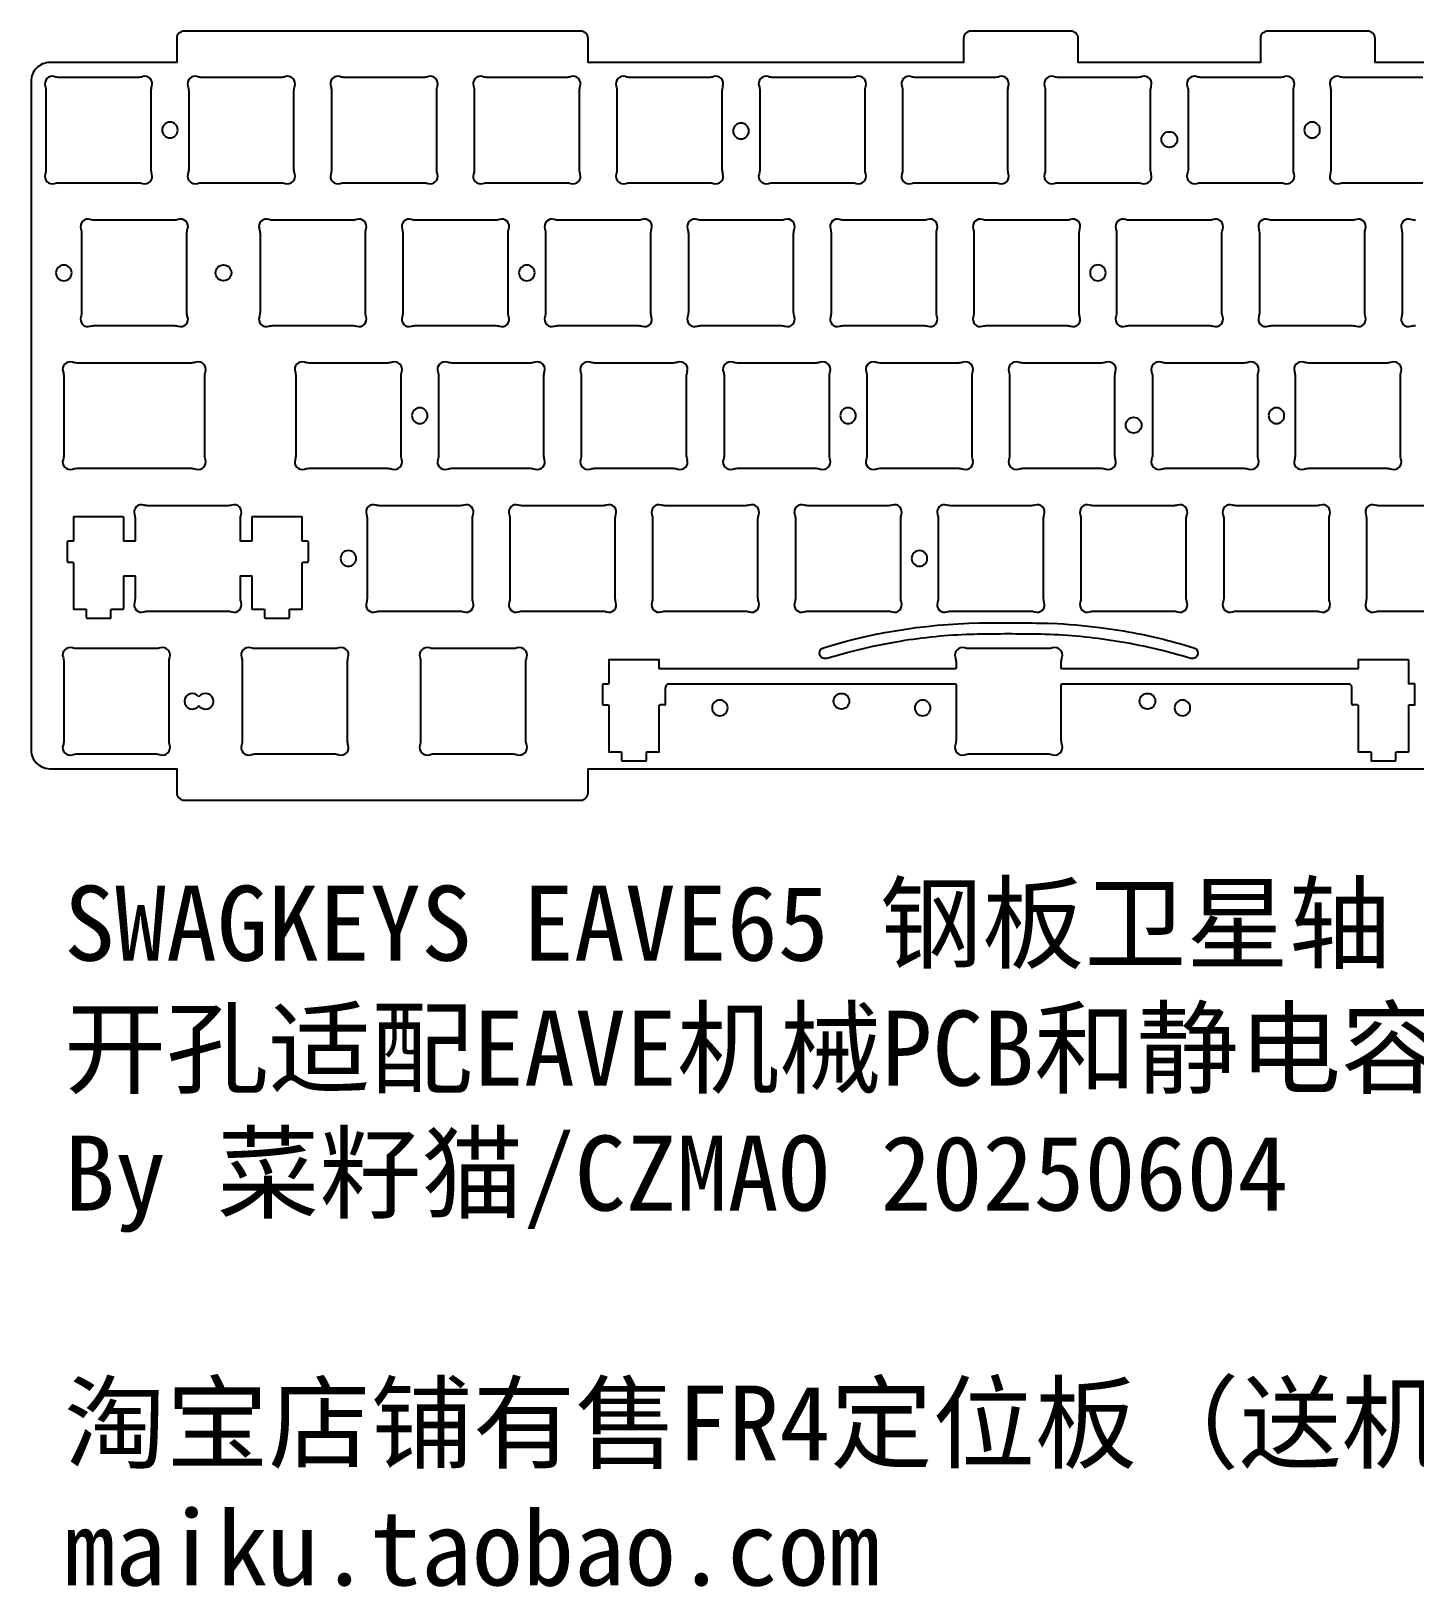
# Model space of a CAD drawing. Header units: millimetres. Extents: x -105 to 199, y -442 to -235.
# Drawn here: x -105 to 79.7, y -442.4 to -234.8 of the extents above; entities that cross this region are included whole.
import ezdxf

# ---------------------------------------------------------------- set-up
doc = ezdxf.new("R2010")
doc.units = ezdxf.units.MM
doc.header["$MEASUREMENT"] = 0
doc.layers.get('0').update_dxf_attribs({"color": 2, "true_color": 0xffff00})
doc.layers.add('WHITE', color=1, linetype='Continuous', true_color=0xff0000)

msp = doc.modelspace()

# ---------------------------------------------------------------- linework, layer by layer
at = {"linetype": 'Continuous'}
for p, q in [((-31.66, -234.8), (-84.56, -234.8)), ((33.74, -234.8), (20.44, -234.8)), ((73.34, -234.8), (60.04, -234.8)), ((-104.99, -241.5), (-104.99, -330.7)), ((-104.05, -332.66), (-103.57, -332.96)), ((-84.56, -337.4), (-31.66, -337.4))]:
    msp.add_line(p, q, dxfattribs=at)
for p, q in [((-88.96, -253.25), (-88.96, -242.76)), ((-101.23, -255.03), (-90.74, -255.03)), ((-100.63, -280.86), (-100.63, -291.36)), ((-81.82, -291.35), (-81.82, -280.86)), ((-78.84, -298.13), (-89.33, -298.13)), ((-89.33, -312.18), (-78.84, -312.18)), ((37.6, -314.36), (40.78, -314.83)), ((-27.92, -318.77), (-27.92, -321.81)), ((-21.27, -318.67), (-27.82, -318.67)), ((-21.17, -319.8), (-21.17, -318.77)), ((72.08, -318.77), (72.08, -319.8)), ((78.73, -318.67), (72.18, -318.67)), ((78.83, -321.8), (78.83, -318.77)), ((18.33, -319.9), (-21.07, -319.9)), ((71.98, -319.9), (32.58, -319.9)), ((-28.74, -322.01), (-28.74, -324.6)), ((-28.02, -321.91), (-28.64, -321.91)), ((-20.34, -324.6), (-20.34, -322.4)), ((-19.84, -321.9), (18.33, -321.9)), ((32.58, -321.9), (70.76, -321.9)), ((71.26, -324.6), (71.26, -322.4)), ((79.56, -321.9), (78.93, -321.9)), ((79.66, -324.6), (79.66, -322)), ((-28.64, -324.7), (-28.02, -324.7)), ((-27.92, -324.8), (-27.92, -330.87)), ((-20.44, -324.7), (-21.07, -324.7)), ((71.98, -324.7), (71.36, -324.7)), ((78.83, -330.87), (78.83, -324.8)), ((78.93, -324.7), (79.56, -324.7)), ((-27.82, -330.97), (-26.29, -330.97)), ((-26.19, -331.07), (-26.19, -332.07)), ((-22.89, -332.07), (-22.89, -331.07)), ((-22.79, -330.97), (-21.27, -330.97)), ((72.18, -330.97), (73.71, -330.97)), ((73.81, -331.07), (73.81, -332.07)), ((77.11, -332.07), (77.11, -331.07)), ((77.21, -330.97), (78.73, -330.97)), ((-26.09, -332.17), (-22.99, -332.17)), ((73.91, -332.17), (77.01, -332.17))]:
    msp.add_line(p, q)
for points in [[(-85.56, -235.8), (-85.56, -239), (-102.49, -239)], [(19.44, -235.8), (19.44, -239), (-30.66, -239), (-30.66, -235.8)], [(59.04, -235.8), (59.04, -239), (34.74, -239), (34.74, -235.8)], [(124.44, -235.8), (124.44, -239), (74.34, -239), (74.34, -235.8)], [(-102.49, -333.2), (-85.56, -333.2), (-85.56, -336.4)], [(-30.66, -336.4), (-30.66, -333.2), (124.44, -333.2), (124.44, -336.4)]]:
    msp.add_lwpolyline(points, dxfattribs=at)
for points in [[(-103.01, -242.75), (-103.01, -253.25)], [(-90.74, -240.98), (-101.23, -240.98)], [(-83.96, -242.76), (-83.96, -253.26)], [(-71.69, -240.98), (-82.18, -240.98)], [(-69.91, -253.25), (-69.91, -242.76)], [(-64.91, -242.76), (-64.91, -253.26)], [(-52.64, -240.98), (-63.13, -240.98)], [(-50.86, -253.25), (-50.86, -242.76)], [(-45.86, -242.76), (-45.86, -253.26)], [(-33.59, -240.98), (-44.08, -240.98)], [(-31.81, -253.25), (-31.81, -242.76)], [(-26.81, -242.76), (-26.81, -253.26)], [(-14.54, -240.98), (-25.03, -240.98)], [(-12.76, -253.25), (-12.76, -242.76)], [(-7.76, -242.76), (-7.76, -253.26)], [(4.51, -240.98), (-5.98, -240.98)], [(6.29, -253.25), (6.29, -242.76)], [(11.29, -242.76), (11.29, -253.26)], [(23.56, -240.98), (13.07, -240.98)], [(25.34, -253.25), (25.34, -242.76)], [(30.34, -242.76), (30.34, -253.26)], [(42.61, -240.98), (32.12, -240.98)], [(44.39, -253.25), (44.39, -242.76)], [(49.39, -242.76), (49.39, -253.26)], [(61.66, -240.98), (51.17, -240.98)], [(63.44, -253.25), (63.44, -242.76)], [(68.44, -242.76), (68.44, -253.26)], [(80.71, -240.98), (70.22, -240.98)], [(-82.18, -255.03), (-71.69, -255.03)], [(-63.13, -255.03), (-52.64, -255.03)], [(-44.08, -255.03), (-33.59, -255.03)], [(-25.03, -255.03), (-14.54, -255.03)], [(-5.98, -255.03), (4.51, -255.03)], [(13.07, -255.03), (23.56, -255.03)], [(32.12, -255.03), (42.61, -255.03)], [(51.17, -255.03), (61.66, -255.03)], [(70.22, -255.03), (80.71, -255.03)], [(-85.98, -260.03), (-96.47, -260.03)], [(-62.17, -260.03), (-72.66, -260.03)], [(-43.12, -260.03), (-53.61, -260.03)], [(-24.07, -260.03), (-34.56, -260.03)], [(-5.02, -260.03), (-15.51, -260.03)], [(14.03, -260.03), (3.54, -260.03)], [(33.08, -260.03), (22.59, -260.03)], [(52.13, -260.03), (41.64, -260.03)], [(71.18, -260.03), (60.69, -260.03)], [(-98.25, -261.81), (-98.25, -272.31)], [(-84.2, -272.3), (-84.2, -261.81)], [(-74.44, -261.81), (-74.44, -272.31)], [(-60.39, -272.3), (-60.39, -261.81)], [(-55.39, -261.81), (-55.39, -272.31)], [(-41.34, -272.3), (-41.34, -261.81)], [(-36.34, -261.81), (-36.34, -272.31)], [(-22.29, -272.3), (-22.29, -261.81)], [(-17.29, -261.81), (-17.29, -272.31)], [(-3.24, -272.3), (-3.24, -261.81)], [(1.76, -261.81), (1.76, -272.31)], [(15.81, -272.3), (15.81, -261.81)], [(20.81, -261.81), (20.81, -272.31)], [(34.86, -272.3), (34.86, -261.81)], [(39.86, -261.81), (39.86, -272.31)], [(53.91, -272.3), (53.91, -261.81)], [(58.91, -261.81), (58.91, -272.31)], [(72.96, -272.3), (72.96, -261.81)], [(77.96, -261.81), (77.96, -272.31)], [(-96.47, -274.08), (-85.98, -274.08)], [(-72.66, -274.08), (-62.17, -274.08)], [(-53.61, -274.08), (-43.12, -274.08)], [(-34.56, -274.08), (-24.07, -274.08)], [(-15.51, -274.08), (-5.02, -274.08)], [(3.54, -274.08), (14.03, -274.08)], [(22.59, -274.08), (33.08, -274.08)], [(41.64, -274.08), (52.13, -274.08)], [(60.69, -274.08), (71.18, -274.08)], [(-83.6, -279.08), (-98.85, -279.08)], [(-57.4, -279.08), (-67.9, -279.08)], [(-38.35, -279.08), (-48.85, -279.08)], [(-19.3, -279.08), (-29.8, -279.08)], [(-0.25, -279.08), (-10.75, -279.08)], [(18.8, -279.08), (8.3, -279.08)], [(37.85, -279.08), (27.35, -279.08)], [(56.9, -279.08), (46.4, -279.08)], [(75.95, -279.08), (65.45, -279.08)], [(-69.67, -280.86), (-69.67, -291.36)], [(-55.62, -291.35), (-55.62, -280.86)], [(-50.62, -280.86), (-50.62, -291.36)], [(-36.57, -291.35), (-36.57, -280.86)], [(-31.57, -280.86), (-31.57, -291.36)], [(-17.52, -291.35), (-17.52, -280.86)], [(-12.52, -280.86), (-12.52, -291.36)], [(1.53, -291.35), (1.53, -280.86)], [(6.53, -280.86), (6.53, -291.36)], [(20.58, -291.35), (20.58, -280.86)], [(25.58, -280.86), (25.58, -291.36)], [(39.63, -291.35), (39.63, -280.86)], [(44.63, -280.86), (44.63, -291.36)], [(58.68, -291.35), (58.68, -280.86)], [(63.68, -280.86), (63.68, -291.36)], [(77.73, -291.35), (77.73, -280.86)], [(-98.85, -293.13), (-83.6, -293.13)], [(-67.9, -293.13), (-57.4, -293.13)], [(-48.85, -293.13), (-38.35, -293.13)], [(-29.8, -293.13), (-19.3, -293.13)], [(-10.75, -293.13), (-0.25, -293.13)], [(8.3, -293.13), (18.8, -293.13)], [(27.35, -293.13), (37.85, -293.13)], [(46.4, -293.13), (56.9, -293.13)], [(65.45, -293.13), (75.95, -293.13)], [(-47.88, -298.13), (-58.37, -298.13)], [(-28.83, -298.13), (-39.32, -298.13)], [(-9.78, -298.13), (-20.27, -298.13)], [(9.27, -298.13), (-1.22, -298.13)], [(28.32, -298.13), (17.83, -298.13)], [(47.37, -298.13), (36.88, -298.13)], [(66.42, -298.13), (55.93, -298.13)], [(85.47, -298.13), (74.98, -298.13)], [(-99.35, -299.72), (-99.35, -302.76)], [(-92.71, -299.62), (-99.25, -299.62)], [(-92.61, -302.76), (-92.61, -299.72)], [(-91.11, -299.91), (-91.11, -302.76)], [(-77.06, -302.76), (-77.06, -299.91)], [(-75.55, -299.72), (-75.55, -302.76)], [(-68.91, -299.62), (-75.45, -299.62)], [(-68.81, -302.76), (-68.81, -299.72)], [(-60.15, -299.91), (-60.15, -310.41)], [(-46.1, -310.4), (-46.1, -299.91)], [(-41.1, -299.91), (-41.1, -310.41)], [(-27.05, -310.4), (-27.05, -299.91)], [(-22.05, -299.91), (-22.05, -310.41)], [(-8, -310.4), (-8, -299.91)], [(-3, -299.91), (-3, -310.41)], [(11.05, -310.4), (11.05, -299.91)], [(16.05, -299.91), (16.05, -310.41)], [(30.1, -310.4), (30.1, -299.91)], [(35.1, -299.91), (35.1, -310.41)], [(49.15, -310.4), (49.15, -299.91)], [(54.15, -299.91), (54.15, -310.41)], [(68.2, -310.4), (68.2, -299.91)], [(73.2, -299.91), (73.2, -310.41)], [(-100.18, -302.96), (-100.18, -305.55)], [(-99.45, -302.86), (-100.08, -302.86)], [(-91.21, -302.86), (-92.51, -302.86)], [(-75.65, -302.86), (-76.96, -302.86)], [(-68.08, -302.86), (-68.71, -302.86)], [(-67.98, -305.55), (-67.98, -302.96)], [(-100.08, -305.65), (-99.45, -305.65)], [(-99.35, -305.75), (-99.35, -311.82)], [(-68.81, -311.82), (-68.81, -305.75)], [(-68.71, -305.65), (-68.08, -305.65)], [(-92.61, -311.82), (-92.61, -307.55)], [(-92.51, -307.45), (-91.21, -307.45)], [(-91.11, -307.55), (-91.11, -310.41)], [(-77.06, -310.4), (-77.06, -307.55)], [(-76.96, -307.45), (-75.65, -307.45)], [(-75.55, -307.55), (-75.55, -311.82)], [(-99.25, -311.92), (-97.73, -311.92)], [(-97.63, -312.02), (-97.63, -313.02)], [(-97.53, -313.12), (-94.43, -313.12)], [(-94.33, -313.02), (-94.33, -312.02)], [(-94.23, -311.92), (-92.71, -311.92)], [(-75.45, -311.92), (-73.93, -311.92)], [(-73.83, -312.02), (-73.83, -313.02)], [(-73.73, -313.12), (-70.63, -313.12)], [(-70.53, -313.02), (-70.53, -312.02)], [(-70.43, -311.92), (-68.91, -311.92)], [(-58.37, -312.18), (-47.88, -312.18)], [(-39.32, -312.18), (-28.83, -312.18)], [(-20.27, -312.18), (-9.78, -312.18)], [(-1.22, -312.18), (9.27, -312.18)], [(17.83, -312.18), (28.32, -312.18)], [(36.88, -312.18), (47.37, -312.18)], [(55.93, -312.18), (66.42, -312.18)], [(74.98, -312.18), (85.47, -312.18)], [(-88.36, -317.18), (-98.85, -317.18)], [(-64.55, -317.18), (-75.04, -317.18)], [(-40.74, -317.18), (-51.23, -317.18)], [(10.39, -316.31), (7.29, -316.91), (4.22, -317.64), (1.18, -318.5), (0.85, -318.52), (0.54, -318.4), (0.31, -318.16), (0.21, -317.84), (0.27, -317.51), (0.45, -317.23), (0.74, -317.06)], [(30.7, -317.18), (20.21, -317.18)], [(40.53, -316.31), (37.41, -315.84)], [(50.18, -317.06), (50.47, -317.23), (50.65, -317.51), (50.71, -317.84), (50.61, -318.16), (50.38, -318.4), (50.07, -318.52), (49.74, -318.5)], [(-100.63, -318.96), (-100.63, -329.46)], [(-86.58, -329.45), (-86.58, -318.96)], [(-76.82, -318.96), (-76.82, -329.46)], [(-62.77, -329.45), (-62.77, -318.96)], [(-53.01, -318.96), (-53.01, -329.46)], [(-38.96, -329.45), (-38.96, -318.96)], [(18.43, -318.96), (18.43, -319.8)], [(32.48, -319.8), (32.48, -318.95)], [(18.43, -322), (18.43, -329.45)], [(32.48, -329.45), (32.48, -322)], [(-21.17, -330.87), (-21.17, -324.8)], [(72.08, -324.8), (72.08, -330.87)], [(-98.85, -331.23), (-88.36, -331.23)], [(-75.04, -331.23), (-64.55, -331.23)], [(-51.23, -331.23), (-40.74, -331.23)], [(20.21, -331.23), (30.7, -331.23)]]:
    msp.add_lwpolyline(points)
for centre in [(46.89, -249.27), (-79.32, -267.05), (42.13, -287.37), (3.14, -324.2), (43.97, -324.2)]:
    msp.add_circle(centre, 1.05)
for centre, radius, start, end in [((-84.56, -235.8), 1, 90, 180), ((-31.66, -235.8), 1, 0, 90), ((20.44, -235.8), 1, 90, 180), ((33.74, -235.8), 1, 0, 90), ((60.04, -235.8), 1, 90, 180), ((73.34, -235.8), 1, 0, 90), ((-102.49, -241.5), 2.5, 89.9999, 180.0001), ((-102.49, -330.7), 2.5, 180, 231.4285), ((-102.49, -330.7), 2.5, 244.2857, 270), ((-84.56, -336.4), 1, 180, 270), ((-31.66, -336.4), 1, 270, 0)]:
    msp.add_arc(centre, radius, start, end, dxfattribs=at)
for centre, radius, start, end in [((-102.16, -241.83), 1, 71.984, 198.0172), ((-89.82, -241.83), 1, 341.9834, 108.0166), ((-83.11, -241.83), 1, 71.984, 198.0172), ((-70.77, -241.83), 1, 341.9834, 108.0166), ((-64.06, -241.83), 1, 71.984, 198.0172), ((-51.72, -241.83), 1, 341.9834, 108.0166), ((-45.01, -241.83), 1, 71.984, 198.0172), ((-32.67, -241.83), 1, 341.9834, 108.0166), ((-25.96, -241.83), 1, 71.984, 198.0172), ((-13.62, -241.83), 1, 341.9834, 108.0166), ((-6.91, -241.83), 1, 71.984, 198.0172), ((5.43, -241.83), 1, 341.9834, 108.0166), ((12.14, -241.83), 1, 71.984, 198.0172), ((24.48, -241.83), 1, 341.9834, 108.0166), ((31.19, -241.83), 1, 71.984, 198.0172), ((43.53, -241.83), 1, 341.9834, 108.0166), ((50.24, -241.83), 1, 71.984, 198.0172), ((62.58, -241.83), 1, 341.9834, 108.0166), ((69.29, -241.83), 1, 71.984, 198.0172), ((-86.46, -248), 1.05, 0, 180), ((65.94, -248), 1.05, 360, 180), ((-86.46, -248), 1.05, 180, 0), ((-10.26, -248.13), 1.05, 0, 180), ((-10.26, -248.13), 1.05, 180, 0), ((65.94, -248), 1.05, 180, 360), ((-102.16, -254.18), 1, 161.9828, 288.016), ((-89.82, -254.18), 1, 251.9834, 18.0166), ((-83.11, -254.18), 1, 161.9828, 288.016), ((-70.77, -254.18), 1, 251.9834, 18.0166), ((-64.06, -254.18), 1, 161.9828, 288.016), ((-51.72, -254.18), 1, 251.9834, 18.0166), ((-45.01, -254.18), 1, 161.9828, 288.016), ((-32.67, -254.18), 1, 251.9834, 18.0166), ((-25.96, -254.18), 1, 161.9828, 288.016), ((-13.62, -254.18), 1, 251.9834, 18.0166), ((-6.91, -254.18), 1, 161.9828, 288.016), ((5.43, -254.18), 1, 251.9834, 18.0166), ((12.14, -254.18), 1, 161.9828, 288.016), ((24.48, -254.18), 1, 251.9834, 18.0166), ((31.19, -254.18), 1, 161.9828, 288.016), ((43.53, -254.18), 1, 251.9834, 18.0166), ((50.24, -254.18), 1, 161.9828, 288.016), ((62.58, -254.18), 1, 251.9834, 18.0166), ((69.29, -254.18), 1, 161.9828, 288.016), ((-97.4, -260.88), 1, 71.984, 198.0172), ((-85.05, -260.88), 1, 341.9834, 108.0166), ((-73.58, -260.88), 1, 71.984, 198.0172), ((-61.24, -260.88), 1, 341.9834, 108.0166), ((-54.53, -260.88), 1, 71.984, 198.0172), ((-42.19, -260.88), 1, 341.9834, 108.0166), ((-35.48, -260.88), 1, 71.984, 198.0172), ((-23.14, -260.88), 1, 341.9834, 108.0166), ((-16.43, -260.88), 1, 71.984, 198.0172), ((-4.09, -260.88), 1, 341.9834, 108.0166), ((2.62, -260.88), 1, 71.984, 198.0172), ((14.96, -260.88), 1, 341.9834, 108.0166), ((21.67, -260.88), 1, 71.984, 198.0172), ((34.01, -260.88), 1, 341.9834, 108.0166), ((40.72, -260.88), 1, 71.984, 198.0172), ((53.06, -260.88), 1, 341.9834, 108.0166), ((59.77, -260.88), 1, 71.984, 198.0172), ((72.11, -260.88), 1, 341.9834, 108.0166), ((78.82, -260.88), 1, 71.984, 198.0172), ((-100.62, -267.06), 1.05, 0, 180), ((-100.62, -267.06), 1.05, 180, 0), ((-38.84, -267.06), 1.05, 0, 180), ((-38.84, -267.06), 1.05, 180, 0), ((37.36, -267.05), 1.05, 0, 180), ((37.36, -267.05), 1.05, 180, 0), ((-97.4, -273.23), 1, 161.9828, 288.016), ((-85.05, -273.23), 1, 251.9834, 18.0166), ((-73.58, -273.23), 1, 161.9828, 288.016), ((-61.24, -273.23), 1, 251.9834, 18.0166), ((-54.53, -273.23), 1, 161.9828, 288.016), ((-42.19, -273.23), 1, 251.9834, 18.0166), ((-35.48, -273.23), 1, 161.9828, 288.016), ((-23.14, -273.23), 1, 251.9834, 18.0166), ((-16.43, -273.23), 1, 161.9828, 288.016), ((-4.09, -273.23), 1, 251.9834, 18.0166), ((2.62, -273.23), 1, 161.9828, 288.016), ((14.96, -273.23), 1, 251.9834, 18.0166), ((21.67, -273.23), 1, 161.9828, 288.016), ((34.01, -273.23), 1, 251.9834, 18.0166), ((40.72, -273.23), 1, 161.9828, 288.016), ((53.06, -273.23), 1, 251.9834, 18.0166), ((59.77, -273.23), 1, 161.9828, 288.016), ((72.11, -273.23), 1, 251.9834, 18.0166), ((78.82, -273.23), 1, 161.9828, 288.016), ((-99.78, -279.93), 1, 71.984, 198.0172), ((-82.67, -279.93), 1, 341.9834, 108.0166), ((-68.82, -279.93), 1, 71.984, 198.0172), ((-56.48, -279.93), 1, 341.9834, 108.0166), ((-49.77, -279.93), 1, 71.984, 198.0172), ((-37.43, -279.93), 1, 341.9834, 108.0166), ((-30.72, -279.93), 1, 71.984, 198.0172), ((-18.38, -279.93), 1, 341.9834, 108.0166), ((-11.67, -279.93), 1, 71.984, 198.0172), ((0.67, -279.93), 1, 341.9834, 108.0166), ((7.38, -279.93), 1, 71.984, 198.0172), ((19.72, -279.93), 1, 341.9834, 108.0166), ((26.43, -279.93), 1, 71.984, 198.0172), ((38.77, -279.93), 1, 341.9834, 108.0166), ((45.48, -279.93), 1, 71.984, 198.0172), ((57.82, -279.93), 1, 341.9834, 108.0166), ((64.53, -279.93), 1, 71.984, 198.0172), ((76.87, -279.93), 1, 341.9834, 108.0166), ((-53.13, -286.1), 1.05, 0, 180), ((-53.13, -286.1), 1.05, 180, 0), ((4.02, -286.1), 1.05, 0, 180), ((4.02, -286.1), 1.05, 180, 0), ((61.18, -286.1), 1.05, 360, 180), ((61.18, -286.1), 1.05, 180, 360), ((-99.78, -292.28), 1, 161.9828, 288.016), ((-82.67, -292.28), 1, 251.9834, 18.0166), ((-68.82, -292.28), 1, 161.9828, 288.016), ((-56.48, -292.28), 1, 251.9834, 18.0166), ((-49.77, -292.28), 1, 161.9828, 288.016), ((-37.43, -292.28), 1, 251.9834, 18.0166), ((-30.72, -292.28), 1, 161.9828, 288.016), ((-18.38, -292.28), 1, 251.9834, 18.0166), ((-11.67, -292.28), 1, 161.9828, 288.016), ((0.67, -292.28), 1, 251.9834, 18.0166), ((7.38, -292.28), 1, 161.9828, 288.016), ((19.72, -292.28), 1, 251.9834, 18.0166), ((26.43, -292.28), 1, 161.9828, 288.016), ((38.77, -292.28), 1, 251.9834, 18.0166), ((45.48, -292.28), 1, 161.9828, 288.016), ((57.82, -292.28), 1, 251.9834, 18.0166), ((64.53, -292.28), 1, 161.9828, 288.016), ((76.87, -292.28), 1, 251.9834, 18.0166), ((-90.25, -298.98), 1, 71.984, 198.0172), ((-77.91, -298.98), 1, 341.9834, 108.0166), ((-59.3, -298.98), 1, 71.984, 198.0172), ((-46.95, -298.98), 1, 341.9834, 108.0166), ((-40.25, -298.98), 1, 71.984, 198.0172), ((-27.9, -298.98), 1, 341.9834, 108.0166), ((-21.2, -298.98), 1, 71.984, 198.0172), ((-8.85, -298.98), 1, 341.9834, 108.0166), ((-2.15, -298.98), 1, 71.984, 198.0172), ((10.2, -298.98), 1, 341.9834, 108.0166), ((16.9, -298.98), 1, 71.984, 198.0172), ((29.25, -298.98), 1, 341.9834, 108.0166), ((35.95, -298.98), 1, 71.984, 198.0172), ((48.3, -298.98), 1, 341.9834, 108.0166), ((55, -298.98), 1, 71.984, 198.0172), ((67.35, -298.98), 1, 341.9834, 108.0166), ((74.05, -298.98), 1, 71.984, 198.0172), ((-99.25, -299.72), 0.1, 90, 180), ((-92.71, -299.72), 0.1, 360, 90), ((-75.45, -299.72), 0.1, 90, 180), ((-68.91, -299.72), 0.1, 0, 90), ((-100.08, -302.96), 0.1, 90, 180), ((-68.08, -302.96), 0.1, 0, 90), ((-62.65, -305.15), 1.05, 0, 180), ((13.55, -305.15), 1.05, 0, 180), ((-100.08, -305.55), 0.1, 180, 270), ((-68.08, -305.55), 0.1, 270, 0), ((-62.65, -305.15), 1.05, 180, 0), ((13.55, -305.15), 1.05, 180, 0), ((-90.25, -311.33), 1, 161.9828, 288.016), ((-77.91, -311.33), 1, 251.9834, 18.0166), ((-59.3, -311.33), 1, 161.9828, 288.016), ((-46.95, -311.33), 1, 251.9834, 18.0166), ((-40.25, -311.33), 1, 161.9828, 288.016), ((-27.9, -311.33), 1, 251.9834, 18.0166), ((-21.2, -311.33), 1, 161.9828, 288.016), ((-8.85, -311.33), 1, 251.9834, 18.0166), ((-2.15, -311.33), 1, 161.9828, 288.016), ((10.2, -311.33), 1, 251.9834, 18.0166), ((16.9, -311.33), 1, 161.9828, 288.016), ((29.25, -311.33), 1, 251.9834, 18.0166), ((35.95, -311.33), 1, 161.9828, 288.016), ((48.3, -311.33), 1, 251.9834, 18.0166), ((55, -311.33), 1, 161.9828, 288.016), ((67.35, -311.33), 1, 251.9834, 18.0166), ((74.05, -311.33), 1, 161.9828, 288.016), ((-99.25, -311.82), 0.1, 180, 270), ((-97.53, -313.02), 0.1, 180, 270), ((-94.43, -313.02), 0.1, 270, 360), ((-92.71, -311.82), 0.1, 270, 0), ((-75.45, -311.82), 0.1, 180, 270), ((-73.73, -313.02), 0.1, 180, 270), ((-70.63, -313.02), 0.1, 270, 0), ((-68.91, -311.82), 0.1, 270, 0), ((22.96, -389.7), 74.46, 92.4296, 99.7183), ((25.46, -507.99), 192.76, 89.2579, 91.6825), ((27.96, -389.7), 74.46, 82.7113, 90), ((-99.78, -318.03), 1, 71.984, 198.0172), ((-87.43, -318.03), 1, 341.9834, 108.0166), ((-75.97, -318.03), 1, 71.984, 198.0172), ((-63.62, -318.03), 1, 341.9834, 108.0166), ((-52.15, -318.03), 1, 71.984, 198.0172), ((-39.81, -318.03), 1, 341.9834, 108.0166), ((19.28, -318.03), 1, 71.9834, 198.0166), ((31.63, -318.03), 1, 341.9828, 108.016), ((27.96, -389.7), 74.46, 72.993, 80.2817), ((-27.82, -318.77), 0.1, 90, 180), ((-21.27, -318.77), 0.1, 360, 90), ((72.18, -318.77), 0.1, 90, 180), ((78.73, -318.77), 0.1, 0, 90), ((-83.48, -324.2), 1.05, 32.7978, 327.2268), ((-81.71, -324.2), 1.05, 0, 147.2268), ((-28.64, -322.01), 0.1, 90, 180), ((-19.84, -322.4), 0.5, 89.9988, 180), ((70.76, -322.4), 0.5, 0, 90.0012), ((79.56, -322), 0.1, 0, 90), ((-81.71, -324.2), 1.05, 212.7978, 0), ((-28.64, -324.6), 0.1, 180, 270), ((-20.44, -324.6), 0.1, 270, 0), ((-13.08, -325.09), 1.05, 0, 180), ((-13.08, -325.09), 1.05, 180, 0), ((13.98, -325.09), 1.05, 0, 180), ((13.98, -325.09), 1.05, 180, 0), ((48.64, -325.09), 1.05, 0, 180), ((48.64, -325.09), 1.05, 180, 0), ((71.36, -324.6), 0.1, 180, 270), ((79.56, -324.6), 0.1, 270, 0), ((-99.78, -330.38), 1, 161.9828, 288.016), ((-87.43, -330.38), 1, 251.9834, 18.0166), ((-75.97, -330.38), 1, 161.9828, 288.016), ((-63.62, -330.38), 1, 251.9834, 18.0166), ((-52.15, -330.38), 1, 161.9828, 288.016), ((-39.81, -330.38), 1, 251.9834, 18.0166), ((-27.82, -330.87), 0.1, 180, 270), ((-26.09, -332.07), 0.1, 180, 270), ((-22.99, -332.07), 0.1, 270, 360), ((-21.27, -330.87), 0.1, 270, 0), ((19.28, -330.38), 1, 161.9834, 288.0166), ((31.63, -330.38), 1, 251.984, 18.0172), ((72.18, -330.87), 0.1, 180, 270), ((73.91, -332.07), 0.1, 180, 270), ((77.01, -332.07), 0.1, 270, 0), ((78.73, -330.87), 0.1, 270, 0)]:
    msp.add_arc(centre, radius, start, end)
at = {"extrusion": (0, 0, -1)}
for centre, radius, start, end in [((105, -242.76), 1.99, 161.9796, 180.0475), ((101.23, -238.99), 1.99, 269.9548, 288.0227), ((90.74, -238.99), 1.99, 251.9773, 270.0452), ((86.97, -242.76), 1.99, 359.9548, 18.0227), ((85.95, -242.76), 1.99, 161.9796, 180.0475), ((82.18, -238.99), 1.99, 269.9548, 288.0227), ((71.69, -238.99), 1.99, 251.9773, 270.0452), ((67.92, -242.76), 1.99, 359.9548, 18.0227), ((66.9, -242.76), 1.99, 161.9796, 180.0475), ((63.13, -238.99), 1.99, 269.9548, 288.0227), ((52.64, -238.99), 1.99, 251.9773, 270.0452), ((48.87, -242.76), 1.99, 359.9548, 18.0227), ((47.85, -242.76), 1.99, 161.9796, 180.0475), ((44.08, -238.99), 1.99, 269.9548, 288.0227), ((33.59, -238.99), 1.99, 251.9773, 270.0452), ((29.82, -242.76), 1.99, 359.9548, 18.0227), ((28.8, -242.76), 1.99, 161.9796, 180.0475), ((25.03, -238.99), 1.99, 269.9548, 288.0227), ((14.54, -238.99), 1.99, 251.9773, 270.0452), ((10.77, -242.76), 1.99, 359.9548, 18.0227), ((9.75, -242.76), 1.99, 161.9796, 180.0475), ((5.98, -238.99), 1.99, 269.9548, 288.0227), ((-4.51, -238.99), 1.99, 251.9773, 270.0452), ((-8.28, -242.76), 1.99, 359.9548, 18.0227), ((-9.3, -242.76), 1.99, 161.9796, 180.0475), ((-13.07, -238.99), 1.99, 269.9548, 288.0227), ((-23.56, -238.99), 1.99, 251.9773, 270.0452), ((-27.33, -242.76), 1.99, 359.9548, 18.0227), ((-28.35, -242.76), 1.99, 161.9796, 180.0475), ((-32.12, -238.99), 1.99, 269.9548, 288.0227), ((-42.61, -238.99), 1.99, 251.9773, 270.0452), ((-46.38, -242.76), 1.99, 359.9548, 18.0227), ((-47.4, -242.76), 1.99, 161.9796, 180.0475), ((-51.17, -238.99), 1.99, 269.9548, 288.0227), ((-61.66, -238.99), 1.99, 251.9773, 270.0452), ((-65.43, -242.76), 1.99, 359.9548, 18.0227), ((-66.45, -242.76), 1.99, 161.9796, 180.0475), ((-70.22, -238.99), 1.99, 269.9548, 288.0227), ((105, -253.25), 1.99, 179.9525, 198.0204), ((101.23, -257.02), 1.99, 71.9773, 90.0452), ((90.74, -257.02), 1.99, 89.9548, 108.0227), ((86.97, -253.25), 1.99, 341.9773, 0.0452), ((85.95, -253.25), 1.99, 179.9525, 198.0204), ((82.18, -257.02), 1.99, 71.9773, 90.0452), ((71.69, -257.02), 1.99, 89.9548, 108.0227), ((67.92, -253.25), 1.99, 341.9773, 0.0452), ((66.9, -253.25), 1.99, 179.9525, 198.0204), ((63.13, -257.02), 1.99, 71.9773, 90.0452), ((52.64, -257.02), 1.99, 89.9548, 108.0227), ((48.87, -253.25), 1.99, 341.9773, 0.0452), ((47.85, -253.25), 1.99, 179.9525, 198.0204), ((44.08, -257.02), 1.99, 71.9773, 90.0452), ((33.59, -257.02), 1.99, 89.9548, 108.0227), ((29.82, -253.25), 1.99, 341.9773, 0.0452), ((28.8, -253.25), 1.99, 179.9525, 198.0204), ((25.03, -257.02), 1.99, 71.9773, 90.0452), ((14.54, -257.02), 1.99, 89.9548, 108.0227), ((10.77, -253.25), 1.99, 341.9773, 0.0452), ((9.75, -253.25), 1.99, 179.9525, 198.0204), ((5.98, -257.02), 1.99, 71.9773, 90.0452), ((-4.51, -257.02), 1.99, 89.9548, 108.0227), ((-8.28, -253.25), 1.99, 341.9773, 0.0452), ((-9.3, -253.25), 1.99, 179.9525, 198.0204), ((-13.07, -257.02), 1.99, 71.9773, 90.0452), ((-23.56, -257.02), 1.99, 89.9548, 108.0227), ((-27.33, -253.25), 1.99, 341.9773, 0.0452), ((-28.35, -253.25), 1.99, 179.9525, 198.0204), ((-32.12, -257.02), 1.99, 71.9773, 90.0452), ((-42.61, -257.02), 1.99, 89.9548, 108.0227), ((-46.38, -253.25), 1.99, 341.9773, 0.0452), ((-47.4, -253.25), 1.99, 179.9525, 198.0204), ((-51.17, -257.02), 1.99, 71.9773, 90.0452), ((-61.66, -257.02), 1.99, 89.9548, 108.0227), ((-65.43, -253.25), 1.99, 341.9773, 0.0452), ((-66.45, -253.25), 1.99, 179.9525, 198.0204), ((-70.22, -257.02), 1.99, 71.9773, 90.0452), ((100.24, -261.81), 1.99, 161.9796, 180.0475), ((96.47, -258.04), 1.99, 269.9548, 288.0227), ((85.98, -258.04), 1.99, 251.9773, 270.0452), ((82.21, -261.81), 1.99, 359.9548, 18.0227), ((76.43, -261.81), 1.99, 161.9796, 180.0475), ((72.66, -258.04), 1.99, 269.9548, 288.0227), ((62.16, -258.04), 1.99, 251.9773, 270.0452), ((58.4, -261.81), 1.99, 359.9548, 18.0227), ((57.38, -261.81), 1.99, 161.9796, 180.0475), ((53.61, -258.04), 1.99, 269.9548, 288.0227), ((43.11, -258.04), 1.99, 251.9773, 270.0452), ((39.35, -261.81), 1.99, 359.9548, 18.0227), ((38.33, -261.81), 1.99, 161.9796, 180.0475), ((34.56, -258.04), 1.99, 269.9548, 288.0227), ((24.06, -258.04), 1.99, 251.9773, 270.0452), ((20.3, -261.81), 1.99, 359.9548, 18.0227), ((19.28, -261.81), 1.99, 161.9796, 180.0475), ((15.51, -258.04), 1.99, 269.9548, 288.0227), ((5.01, -258.04), 1.99, 251.9773, 270.0452), ((1.25, -261.81), 1.99, 359.9548, 18.0227), ((0.23, -261.81), 1.99, 161.9796, 180.0475), ((-3.54, -258.04), 1.99, 269.9548, 288.0227), ((-14.04, -258.04), 1.99, 251.9773, 270.0452), ((-17.8, -261.81), 1.99, 359.9548, 18.0227), ((-18.82, -261.81), 1.99, 161.9796, 180.0475), ((-22.59, -258.04), 1.99, 269.9548, 288.0227), ((-33.09, -258.04), 1.99, 251.9773, 270.0452), ((-36.85, -261.81), 1.99, 359.9548, 18.0227), ((-37.87, -261.81), 1.99, 161.9796, 180.0475), ((-41.64, -258.04), 1.99, 269.9548, 288.0227), ((-52.14, -258.04), 1.99, 251.9773, 270.0452), ((-55.9, -261.81), 1.99, 359.9548, 18.0227), ((-56.92, -261.81), 1.99, 161.9796, 180.0475), ((-60.69, -258.04), 1.99, 269.9548, 288.0227), ((-71.19, -258.04), 1.99, 251.9773, 270.0452), ((-74.95, -261.81), 1.99, 359.9548, 18.0227), ((-75.97, -261.81), 1.99, 161.9796, 180.0475), ((-79.74, -258.04), 1.99, 269.9548, 288.0227), ((100.24, -272.3), 1.99, 179.9525, 198.0204), ((82.21, -272.3), 1.99, 341.9773, 0.0452), ((76.43, -272.3), 1.99, 179.9525, 198.0204), ((58.4, -272.3), 1.99, 341.9773, 0.0452), ((57.38, -272.3), 1.99, 179.9525, 198.0204), ((39.35, -272.3), 1.99, 341.9773, 0.0452), ((38.33, -272.3), 1.99, 179.9525, 198.0204), ((20.3, -272.3), 1.99, 341.9773, 0.0452), ((19.28, -272.3), 1.99, 179.9525, 198.0204), ((1.25, -272.3), 1.99, 341.9773, 0.0452), ((0.23, -272.3), 1.99, 179.9525, 198.0204), ((-17.8, -272.3), 1.99, 341.9773, 0.0452), ((-18.82, -272.3), 1.99, 179.9525, 198.0204), ((-36.85, -272.3), 1.99, 341.9773, 0.0452), ((-37.87, -272.3), 1.99, 179.9525, 198.0204), ((-55.9, -272.3), 1.99, 341.9773, 0.0452), ((-56.92, -272.3), 1.99, 179.9525, 198.0204), ((-74.95, -272.3), 1.99, 341.9773, 0.0452), ((-75.97, -272.3), 1.99, 179.9525, 198.0204), ((96.47, -276.07), 1.99, 71.9773, 90.0452), ((85.98, -276.07), 1.99, 89.9548, 108.0227), ((72.66, -276.07), 1.99, 71.9773, 90.0452), ((62.16, -276.07), 1.99, 89.9548, 108.0227), ((53.61, -276.07), 1.99, 71.9773, 90.0452), ((43.11, -276.07), 1.99, 89.9548, 108.0227), ((34.56, -276.07), 1.99, 71.9773, 90.0452), ((24.06, -276.07), 1.99, 89.9548, 108.0227), ((15.51, -276.07), 1.99, 71.9773, 90.0452), ((5.01, -276.07), 1.99, 89.9548, 108.0227), ((-3.54, -276.07), 1.99, 71.9773, 90.0452), ((-14.04, -276.07), 1.99, 89.9548, 108.0227), ((-22.59, -276.07), 1.99, 71.9773, 90.0452), ((-33.09, -276.07), 1.99, 89.9548, 108.0227), ((-41.64, -276.07), 1.99, 71.9773, 90.0452), ((-52.14, -276.07), 1.99, 89.9548, 108.0227), ((-60.69, -276.07), 1.99, 71.9773, 90.0452), ((-71.19, -276.07), 1.99, 89.9548, 108.0227), ((-79.74, -276.07), 1.99, 71.9773, 90.0452), ((98.85, -277.09), 1.99, 269.9548, 288.0227), ((83.6, -277.09), 1.99, 251.9773, 270.0452), ((67.9, -277.09), 1.99, 269.9548, 288.0227), ((57.4, -277.09), 1.99, 251.9773, 270.0452), ((48.85, -277.09), 1.99, 269.9548, 288.0227), ((38.35, -277.09), 1.99, 251.9773, 270.0452), ((29.8, -277.09), 1.99, 269.9548, 288.0227), ((19.3, -277.09), 1.99, 251.9773, 270.0452), ((10.75, -277.09), 1.99, 269.9548, 288.0227), ((0.25, -277.09), 1.99, 251.9773, 270.0452), ((-8.3, -277.09), 1.99, 269.9548, 288.0227), ((-18.8, -277.09), 1.99, 251.9773, 270.0452), ((-27.35, -277.09), 1.99, 269.9548, 288.0227), ((-37.85, -277.09), 1.99, 251.9773, 270.0452), ((-46.4, -277.09), 1.99, 269.9548, 288.0227), ((-56.9, -277.09), 1.99, 251.9773, 270.0452), ((-65.45, -277.09), 1.99, 269.9548, 288.0227), ((-75.95, -277.09), 1.99, 251.9773, 270.0452), ((102.62, -280.86), 1.99, 161.9796, 180.0475), ((79.83, -280.86), 1.99, 359.9548, 18.0227), ((71.66, -280.86), 1.99, 161.9796, 180.0475), ((53.63, -280.86), 1.99, 359.9548, 18.0227), ((52.61, -280.86), 1.99, 161.9796, 180.0475), ((34.58, -280.86), 1.99, 359.9548, 18.0227), ((33.56, -280.86), 1.99, 161.9796, 180.0475), ((15.53, -280.86), 1.99, 359.9548, 18.0227), ((14.51, -280.86), 1.99, 161.9796, 180.0475), ((-3.52, -280.86), 1.99, 359.9548, 18.0227), ((-4.54, -280.86), 1.99, 161.9796, 180.0475), ((-22.57, -280.86), 1.99, 359.9548, 18.0227), ((-23.59, -280.86), 1.99, 161.9796, 180.0475), ((-41.62, -280.86), 1.99, 359.9548, 18.0227), ((-42.64, -280.86), 1.99, 161.9796, 180.0475), ((-60.67, -280.86), 1.99, 359.9548, 18.0227), ((-61.69, -280.86), 1.99, 161.9796, 180.0475), ((-79.72, -280.86), 1.99, 359.9548, 18.0227), ((102.62, -291.35), 1.99, 179.9525, 198.0204), ((79.83, -291.35), 1.99, 341.9773, 0.0452), ((71.66, -291.35), 1.99, 179.9525, 198.0204), ((53.63, -291.35), 1.99, 341.9773, 0.0452), ((52.61, -291.35), 1.99, 179.9525, 198.0204), ((34.58, -291.35), 1.99, 341.9773, 0.0452), ((33.56, -291.35), 1.99, 179.9525, 198.0204), ((15.53, -291.35), 1.99, 341.9773, 0.0452), ((14.51, -291.35), 1.99, 179.9525, 198.0204), ((-3.52, -291.35), 1.99, 341.9773, 0.0452), ((-4.54, -291.35), 1.99, 179.9525, 198.0204), ((-22.57, -291.35), 1.99, 341.9773, 0.0452), ((-23.59, -291.35), 1.99, 179.9525, 198.0204), ((-41.62, -291.35), 1.99, 341.9773, 0.0452), ((-42.64, -291.35), 1.99, 179.9525, 198.0204), ((-60.67, -291.35), 1.99, 341.9773, 0.0452), ((-61.69, -291.35), 1.99, 179.9525, 198.0204), ((-79.72, -291.35), 1.99, 341.9773, 0.0452), ((98.85, -295.12), 1.99, 71.9773, 90.0452), ((83.6, -295.12), 1.99, 89.9548, 108.0227), ((67.9, -295.12), 1.99, 71.9773, 90.0452), ((57.4, -295.12), 1.99, 89.9548, 108.0227), ((48.85, -295.12), 1.99, 71.9773, 90.0452), ((38.35, -295.12), 1.99, 89.9548, 108.0227), ((29.8, -295.12), 1.99, 71.9773, 90.0452), ((19.3, -295.12), 1.99, 89.9548, 108.0227), ((10.75, -295.12), 1.99, 71.9773, 90.0452), ((0.25, -295.12), 1.99, 89.9548, 108.0227), ((-8.3, -295.12), 1.99, 71.9773, 90.0452), ((-18.8, -295.12), 1.99, 89.9548, 108.0227), ((-27.35, -295.12), 1.99, 71.9773, 90.0452), ((-37.85, -295.12), 1.99, 89.9548, 108.0227), ((-46.4, -295.12), 1.99, 71.9773, 90.0452), ((-56.9, -295.12), 1.99, 89.9548, 108.0227), ((-65.45, -295.12), 1.99, 71.9773, 90.0452), ((-75.95, -295.12), 1.99, 89.9548, 108.0227), ((89.33, -296.14), 1.99, 269.9548, 288.0227), ((78.83, -296.14), 1.99, 251.9773, 270.0452), ((58.37, -296.14), 1.99, 269.9548, 288.0227), ((47.88, -296.14), 1.99, 251.9773, 270.0452), ((39.32, -296.14), 1.99, 269.9548, 288.0227), ((28.83, -296.14), 1.99, 251.9773, 270.0452), ((20.27, -296.14), 1.99, 269.9548, 288.0227), ((9.78, -296.14), 1.99, 251.9773, 270.0452), ((1.22, -296.14), 1.99, 269.9548, 288.0227), ((-9.27, -296.14), 1.99, 251.9773, 270.0452), ((-17.83, -296.14), 1.99, 269.9548, 288.0227), ((-28.32, -296.14), 1.99, 251.9773, 270.0452), ((-36.88, -296.14), 1.99, 269.9548, 288.0227), ((-47.37, -296.14), 1.99, 251.9773, 270.0452), ((-55.93, -296.14), 1.99, 269.9548, 288.0227), ((-66.42, -296.14), 1.99, 251.9773, 270.0452), ((-74.98, -296.14), 1.99, 269.9548, 288.0227), ((93.1, -299.91), 1.99, 161.9796, 180.0475), ((75.07, -299.91), 1.99, 359.9548, 18.0227), ((62.14, -299.91), 1.99, 161.9796, 180.0475), ((44.11, -299.91), 1.99, 359.9548, 18.0227), ((43.09, -299.91), 1.99, 161.9796, 180.0475), ((25.06, -299.91), 1.99, 359.9548, 18.0227), ((24.04, -299.91), 1.99, 161.9796, 180.0475), ((6.01, -299.91), 1.99, 359.9548, 18.0227), ((4.99, -299.91), 1.99, 161.9796, 180.0475), ((-13.04, -299.91), 1.99, 359.9548, 18.0227), ((-14.06, -299.91), 1.99, 161.9796, 180.0475), ((-32.09, -299.91), 1.99, 359.9548, 18.0227), ((-33.11, -299.91), 1.99, 161.9796, 180.0475), ((-51.14, -299.91), 1.99, 359.9548, 18.0227), ((-52.16, -299.91), 1.99, 161.9796, 180.0475), ((-70.19, -299.91), 1.99, 359.9548, 18.0227), ((-71.21, -299.91), 1.99, 161.9796, 180.0475), ((99.45, -302.76), 0.1, 180, 270), ((92.51, -302.76), 0.1, 270, 0), ((91.21, -302.76), 0.1, 180, 270), ((76.96, -302.76), 0.1, 270, 360), ((75.65, -302.76), 0.1, 180, 270), ((68.71, -302.76), 0.1, 270, 0), ((99.45, -305.75), 0.1, 90, 180), ((68.71, -305.75), 0.1, 0, 90), ((92.51, -307.55), 0.1, 360, 90), ((91.21, -307.55), 0.1, 90, 180), ((76.96, -307.55), 0.1, 0, 90), ((75.65, -307.55), 0.1, 90, 180), ((93.1, -310.4), 1.99, 179.9525, 198.0204), ((75.07, -310.4), 1.99, 341.9773, 0.0452), ((62.14, -310.4), 1.99, 179.9525, 198.0204), ((44.11, -310.4), 1.99, 341.9773, 0.0452), ((43.09, -310.4), 1.99, 179.9525, 198.0204), ((25.06, -310.4), 1.99, 341.9773, 0.0452), ((24.04, -310.4), 1.99, 179.9525, 198.0204), ((6.01, -310.4), 1.99, 341.9773, 0.0452), ((4.99, -310.4), 1.99, 179.9525, 198.0204), ((-13.04, -310.4), 1.99, 341.9773, 0.0452), ((-14.06, -310.4), 1.99, 179.9525, 198.0204), ((-32.09, -310.4), 1.99, 341.9773, 0.0452), ((-33.11, -310.4), 1.99, 179.9525, 198.0204), ((-51.14, -310.4), 1.99, 341.9773, 0.0452), ((-52.16, -310.4), 1.99, 179.9525, 198.0204), ((-70.19, -310.4), 1.99, 341.9773, 0.0452), ((-71.21, -310.4), 1.99, 179.9525, 198.0204), ((97.73, -312.02), 0.1, 90, 180), ((94.23, -312.02), 0.1, 0, 90), ((89.33, -314.17), 1.99, 71.9773, 90.0452), ((78.83, -314.17), 1.99, 89.9548, 108.0227), ((73.93, -312.02), 0.1, 90, 180), ((70.43, -312.02), 0.1, 0, 90), ((58.37, -314.17), 1.99, 71.9773, 90.0452), ((47.88, -314.17), 1.99, 89.9548, 108.0227), ((39.32, -314.17), 1.99, 71.9773, 90.0452), ((28.83, -314.17), 1.99, 89.9548, 108.0227), ((20.27, -314.17), 1.99, 71.9773, 90.0452), ((9.78, -314.17), 1.99, 89.9548, 108.0227), ((1.22, -314.17), 1.99, 71.9773, 90.0452), ((-9.27, -314.17), 1.99, 89.9548, 108.0227), ((-17.83, -314.17), 1.99, 71.9773, 90.0452), ((-28.32, -314.17), 1.99, 89.9548, 108.0227), ((-36.88, -314.17), 1.99, 71.9773, 90.0452), ((-47.37, -314.17), 1.99, 89.9548, 108.0227), ((-55.93, -314.17), 1.99, 71.9773, 90.0452), ((-66.42, -314.17), 1.99, 89.9548, 108.0227), ((-74.98, -314.17), 1.99, 71.9773, 90.0452), ((-22.96, -389.7), 75.96, 72.993, 90), ((-25.46, -507.99), 194.26, 89.2636, 91.6882), ((-27.96, -389.7), 75.96, 92.4296, 97.2887), ((-27.96, -389.7), 75.96, 99.7183, 107.007), ((98.85, -315.19), 1.99, 269.9548, 288.0227), ((88.36, -315.19), 1.99, 251.9773, 270.0452), ((75.04, -315.19), 1.99, 269.9548, 288.0227), ((64.55, -315.19), 1.99, 251.9773, 270.0452), ((51.23, -315.19), 1.99, 269.9548, 288.0227), ((40.73, -315.19), 1.99, 251.9773, 270.0452), ((-20.21, -315.19), 1.99, 269.9548, 288.0227), ((-30.7, -315.19), 1.99, 251.9773, 270.0452), ((102.62, -318.96), 1.99, 161.9796, 180.0475), ((84.59, -318.96), 1.99, 359.9548, 18.0227), ((78.81, -318.96), 1.99, 161.9796, 180.0475), ((60.78, -318.96), 1.99, 359.9548, 18.0227), ((55, -318.96), 1.99, 161.9796, 180.0475), ((36.97, -318.96), 1.99, 359.9548, 18.0227), ((-16.44, -318.96), 1.99, 161.9773, 180.0452), ((-34.47, -318.96), 1.99, 359.9525, 18.0204), ((21.07, -319.8), 0.1, 270.0012, 0), ((-18.33, -319.8), 0.1, 180, 270.0012), ((-32.58, -319.8), 0.1, 269.9988, 360), ((-71.98, -319.8), 0.1, 180, 269.9988), ((28.02, -321.81), 0.1, 180, 270), ((-18.33, -322), 0.1, 90.0012, 180), ((-32.58, -322), 0.1, 360, 89.9988), ((-78.93, -321.8), 0.1, 270, 0), ((28.02, -324.8), 0.1, 90, 180), ((21.07, -324.8), 0.1, 0, 90), ((-71.98, -324.8), 0.1, 90, 180), ((-78.93, -324.8), 0.1, 0, 90), ((102.62, -329.45), 1.99, 179.9525, 198.0204), ((84.59, -329.45), 1.99, 341.9773, 0.0452), ((78.81, -329.45), 1.99, 179.9525, 198.0204), ((60.78, -329.45), 1.99, 341.9773, 0.0452), ((55, -329.45), 1.99, 179.9525, 198.0204), ((36.97, -329.45), 1.99, 341.9773, 0.0452), ((-16.44, -329.45), 1.99, 179.9548, 198.0227), ((-34.47, -329.45), 1.99, 341.9796, 0.0475), ((98.85, -333.22), 1.99, 71.9773, 90.0452), ((88.36, -333.22), 1.99, 89.9548, 108.0227), ((75.04, -333.22), 1.99, 71.9773, 90.0452), ((64.55, -333.22), 1.99, 89.9548, 108.0227), ((51.23, -333.22), 1.99, 71.9773, 90.0452), ((40.73, -333.22), 1.99, 89.9548, 108.0227), ((26.29, -331.07), 0.1, 90, 180), ((22.79, -331.07), 0.1, 0, 90), ((-20.21, -333.22), 1.99, 71.9773, 90.0452), ((-30.7, -333.22), 1.99, 89.9548, 108.0227), ((-73.71, -331.07), 0.1, 90, 180), ((-77.21, -331.07), 0.1, 0, 90)]:
    msp.add_arc(centre, radius, start, end, dxfattribs=at)

# ---------------------------------------------------------------- texts
at = {"layer": 'WHITE', "insert": (-100.59, -348.81), "char_height": 10, "attachment_point": 1}
msp.add_mtext_dynamic_manual_height_columns('{\\fFangSong|b0|i0|c134|p49;SWAGKEYS EAVE65 钢板卫星轴 6.25U\\P开孔适配EAVE机械PCB和静电容PCB\\PBy 菜籽猫/CZMAO 20250604\\P\\P淘宝店铺有售FR4定位板（送机械PCB 固定螺丝）\\Pmaiku.taobao.com}', width=321.0148, gutter_width=1, heights=[154.63], dxfattribs=at)

doc.saveas('drawing.dxf')
